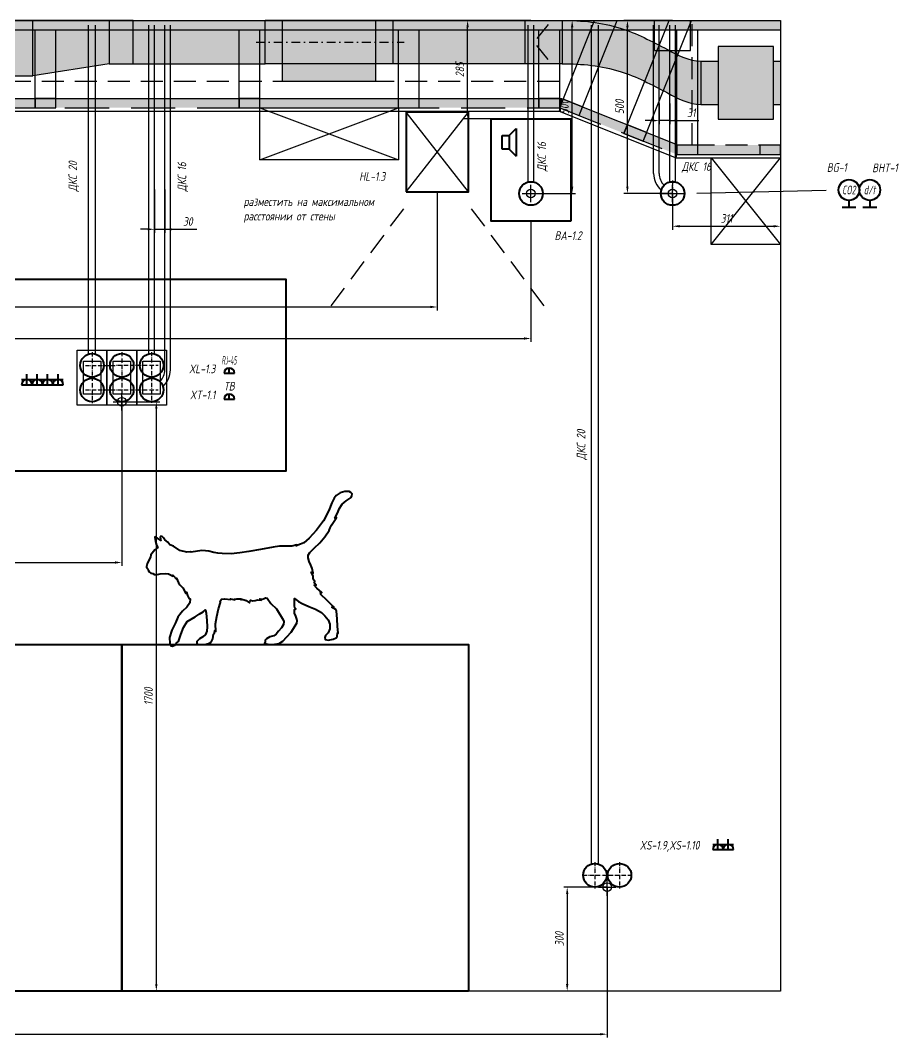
# Model space of a CAD drawing. Header units: millimetres. Extents: x -36498 to 56557, y -58468 to 154.
# Drawn here: x -29471 to -26937, y -31473 to -28538 of the extents above; entities that cross this region are included whole.
import ezdxf
from ezdxf.enums import TextEntityAlignment as Align

# ---------------------------------------------------------------- set-up
doc = ezdxf.new("R2010")
doc.units = ezdxf.units.MM
doc.header["$PDMODE"] = 34
doc.header["$PDSIZE"] = 25
for name, pattern in [('ACAD_ISO10W100', [18.5, 12, -3, 0.5, -3]), ('DASHDOT', [25.4, 12.7, -6.35, 0, -6.35]), ('DASHED', [19.05, 12.7, -6.35])]:
    doc.linetypes.add(name, pattern=pattern)
for name, color, linetype in [('01 Черновое', 7, 'Continuous'), ('02 ОВиК', 7, 'Continuous'), ('02 Розетки', 7, 'Continuous'), ('03 Потолок', 7, 'Continuous'), ('04 Лючки', 7, 'Continuous'), ('04 Мебель', 5, 'Continuous'), ('04 Освещение', 7, 'Continuous'), ('05 Слаботочка', 7, 'Continuous'), ('06 Авт-ка климата', 7, 'Continuous'), ('11 Привязка размеры', 7, 'Continuous')]:
    doc.layers.add(name, color=color, linetype=linetype)
doc.layers.add('100 noprint', color=1, linetype='Continuous', plot=False)
doc.styles.get("Standard").update_dxf_attribs({"font": 'Ubuntu-R.ttf'})
doc.styles.add('ГОСТ-ISOCPEUR', font='isocpeui.ttf', dxfattribs={"width": 0.8})
doc.dimstyles.new('ISO-25', dxfattribs={"dimtxt": 2.5, "dimasz": 2.5, "dimexe": 1.25, "dimexo": 0.625, "dimtad": 1, "dimtxsty": 'Standard', "dimcen": 2.5, "dimadec": 0, "dimazin": 0, "dimtfac": 1, "dimtmove": 0, "dimatfit": 3, "dimfxl": 1, "dimarcsym": 0})

# ---------------------------------------------------------------- blocks, each defined once
blk = doc.blocks.new('GA')
at = {"linetype": 'Continuous', "lineweight": -2}
blk.add_lwpolyline([(12.52, 30.24), (10.92, 28.96), (9.88, 28.62), (8.68, 28.16), (8.82, 28.46), (7.4, 28.08), (5.64, 28.14), (3.86, 28.2), (2.02, 28), (-1.64, 27.42), (-5.08, 27.02), (-7.62, 26.68), (-10.14, 26.46), (-12.74, 26.64), (-13.96, 26.8), (-15.18, 27.02), (-16.54, 27.5), (-17.48, 27.62), (-18.62, 27.72), (-21.68, 27.38), (-21.84, 27.5), (-22.9, 27.42), (-24.9, 27.94), (-26.7, 29.26), (-27.76, 29.74), (-28.28, 30.48), (-29.16, 31.18), (-29.54, 31.8), (-29.84, 32.2), (-30.24, 32.32), (-30.42, 32.06), (-30.34, 31.44), (-30.3, 31), (-31.24, 31.74), (-31.74, 32.16), (-32.02, 32.1), (-31.82, 30.8), (-31.56, 29.78), (-31.24, 29.04), (-32.14, 28.42), (-33.32, 27.04), (-33.44, 26.3), (-34.02, 25.34), (-34.44, 24.44), (-34.7, 23.72), (-34.7, 23.48), (-34.36, 22.98), (-34.24, 22.6), (-33.98, 22.16), (-33.5, 21.68), (-32.9, 21.56), (-32.5, 21.28), (-32.06, 21.2), (-30.8, 21.42), (-29.38, 21.5), (-28.44, 21.36), (-27.9, 21.02), (-27.2, 20.6), (-27.2, 20.94), (-26.12, 19.6), (-26.12, 20), (-25.68, 18.68), (-25.3, 18.04), (-24.48, 17.18), (-23.6, 15.48), (-23.44, 15.9), (-23.16, 14.92), (-22.82, 14.16), (-22.46, 13.9), (-22.6, 12.78), (-23.52, 11.52), (-24.74, 10.4), (-25.6, 9.5), (-26.16, 8.72), (-26.9, 7.14), (-28.04, 5.08), (-28.74, 2.96), (-28.74, 1.3), (-28.48, 0.56), (-28.06, 0.5), (-27.34, 0.72), (-26.8, 1.34), (-26.18, 1.76), (-25.44, 3.76), (-24.66, 5.76), (-23.5, 7.44), (-22.3, 8.08), (-21.2, 8.72), (-20, 9.38), (-18.78, 10.08), (-18.08, 10.64), (-18, 9.66), (-17.84, 7.48), (-17.86, 5.68), (-17.92, 4.48), (-18.36, 3.48), (-19.16, 2.82), (-20.1, 2.26), (-20.62, 1.86), (-20.92, 1.52), (-21, 1.08), (-20.68, 0.78), (-18.64, 0.64), (-17.28, 0.92), (-16.78, 1.26), (-16.28, 2.12), (-16.1, 3.5), (-15.74, 3.88), (-15.66, 4.52), (-15.4, 4.24), (-15.34, 6.44), (-14.96, 8.58), (-14.36, 10.72), (-13.72, 12.54), (-13.8, 12.92), (-13.36, 13.48), (-12.5, 13.6), (-10.7, 13.32), (-10.84, 13.54), (-10.32, 13.44), (-9.52, 13.18), (-9.68, 13.42), (-9.12, 13.44), (-8.64, 13.44), (-8.16, 13.42), (-7.72, 13.14), (-7.84, 13.42), (-6.34, 12.84), (-5.32, 12.18), (-5.28, 12.64), (-5.08, 12.92), (-4.42, 12.74), (-3.72, 12.82), (-3.04, 12.94), (-1.98, 12.8), (-2.32, 13.26), (-1.54, 13.06), (-1.12, 13.32), (-0.66, 13.44), (-0.26, 13.32), (0.8, 11.8), (2.38, 10.14), (4.16, 6.98), (4.3, 6.48), (4.26, 5.54), (3.64, 4.62), (2.72, 3.68), (1.96, 2.86), (1.32, 2.4), (0.2, 2.2), (-0.78, 1.66), (-1.2, 1.26), (-1.28, 0.82), (-1.44, 0.28), (0, 0), (1.46, -0.04), (2.78, 0.2), (3.84, 0.78), (5.1, 2.04), (6.36, 3.32), (8.08, 5.88), (8.22, 6.5), (8.16, 7.02), (7.84, 7.86), (7.54, 8.78), (7.5, 9.7), (7.54, 9.84), (7.96, 9.94), (7.66, 10.28), (7.54, 10.9), (7.58, 11.68), (7.66, 12.98), (8.8, 12.08), (9.8, 11.42), (11.72, 10.56), (13.6, 9.7), (15.28, 8.64), (16.24, 7.7), (17.14, 6.46), (17.54, 5.22), (17.5, 3.9), (17.02, 2.7), (16.24, 1.98), (15.98, 1.4), (16.08, 0.82), (16.98, 0.66), (18.4, 0.82), (19.22, 1.26), (19.54, 1.6), (19.7, 2.66), (19.9, 2.5), (19.78, 4.58), (19.78, 6.6), (19.64, 8.96), (19.44, 9.38), (18.34, 10.1), (18.9, 10.22), (18.52, 10.44), (16.92, 12.18), (15.3, 13.9), (15.2, 14.42), (15.56, 14.4), (14.18, 15.76), (13.48, 16.64), (14.04, 16.6), (13.46, 17.32), (13.68, 17.64), (13.26, 18.36), (13.22, 19.36), (12.74, 20.38), (13.26, 20.06), (13.06, 21.42), (12.7, 22.44), (12.22, 23.46), (12, 24.54), (12.02, 25.28), (12.52, 26.04), (13.86, 27.28), (15.56, 28.78), (17.06, 30.42), (18.28, 32.22), (18.62, 32.98), (19.08, 33.72), (19.5, 34.26), (20.06, 35.16), (20.28, 35.44), (20.6, 35.94), (20.12, 35.7), (21.02, 37.3), (21.46, 38.4), (22.34, 39.64), (23.48, 40.62), (25, 41.56), (25.24, 42.02), (25.3, 42.6), (25, 43), (24.46, 43.24), (23.28, 43.28), (21.88, 42.98), (20.7, 42.26), (20.1, 41.52), (19.42, 40.2), (18.46, 38.02), (16.76, 35.06), (14.7, 32.4), (12.52, 30.24)], dxfattribs=at)
blk = doc.blocks.new('*D4')
at = {"layer": '11 Привязка размеры', "color": 0, "lineweight": -2, "transparency": 16777216}
for p, q in [((-29177.9, -29638.4), (-29177.9, -30112.3)), ((-32047.9, -31338.4), (-32047.9, -30092.3)), ((-32027.9, -30102.3), (-29197.9, -30102.3))]:
    blk.add_line(p, q, dxfattribs=at)
at = {"layer": '11 Привязка размеры', "color": 0, "transparency": 16777216}
for points in [[(-32027.9, -30098.9), (-32027.9, -30105.6), (-32047.9, -30102.3)], [(-29197.9, -30105.6), (-29197.9, -30098.9), (-29177.9, -30102.3)]]:
    blk.add_solid(points, dxfattribs=at)
at = {"layer": 'Defpoints', "color": 0, "transparency": 16777216}
for p in [(-29177.9, -29638.4), (-29177.9, -30102.3), (-32047.9, -31338.4)]:
    blk.add_point(p, dxfattribs=at)
at = {"layer": '11 Привязка размеры', "color": 0, "transparency": 16777216, "insert": (-30612.9, -30079.8), "char_height": 25, "attachment_point": 5, "style": 'ГОСТ-ISOCPEUR'}
blk.add_mtext('2870', dxfattribs=at)
blk = doc.blocks.new('*D5')
at = {"layer": '11 Привязка размеры', "color": 0, "lineweight": -2, "transparency": 16777216}
for p, q in [((-29177.9, -29638.4), (-29068.5, -29638.4)), ((-29078.5, -29658.4), (-29078.5, -31318.4)), ((-29177.9, -31338.4), (-29068.5, -31338.4))]:
    blk.add_line(p, q, dxfattribs=at)
at = {"layer": '11 Привязка размеры', "color": 0, "transparency": 16777216}
for points in [[(-29075.2, -29658.4), (-29081.8, -29658.4), (-29078.5, -29638.4)], [(-29081.8, -31318.4), (-29075.2, -31318.4), (-29078.5, -31338.4)]]:
    blk.add_solid(points, dxfattribs=at)
at = {"layer": 'Defpoints', "color": 0, "transparency": 16777216}
for p in [(-29177.9, -29638.4), (-29177.9, -31338.4), (-29078.5, -31338.4)]:
    blk.add_point(p, dxfattribs=at)
at = {"layer": '11 Привязка размеры', "color": 0, "transparency": 16777216, "insert": (-29101, -30488.4), "char_height": 25, "attachment_point": 5, "rotation": 90, "style": 'ГОСТ-ISOCPEUR'}
blk.add_mtext('1700', dxfattribs=at)
blk = doc.blocks.new('*D6')
at = {"layer": '11 Привязка размеры', "color": 0, "lineweight": -2, "transparency": 16777216}
for p, q in [((-27777.9, -31038.4), (-27777.9, -31472.9)), ((-32047.9, -31338.4), (-32047.9, -31472.9)), ((-32027.9, -31462.9), (-27797.9, -31462.9))]:
    blk.add_line(p, q, dxfattribs=at)
at = {"layer": '11 Привязка размеры', "color": 0, "transparency": 16777216}
for points in [[(-32027.9, -31459.5), (-32027.9, -31466.2), (-32047.9, -31462.9)], [(-27797.9, -31466.2), (-27797.9, -31459.5), (-27777.9, -31462.9)]]:
    blk.add_solid(points, dxfattribs=at)
at = {"layer": 'Defpoints', "color": 0, "transparency": 16777216}
for p in [(-27777.9, -31038.4), (-32047.9, -31338.4), (-27777.9, -31462.9)]:
    blk.add_point(p, dxfattribs=at)
at = {"layer": '11 Привязка размеры', "color": 0, "transparency": 16777216, "insert": (-29912.9, -31440.4), "char_height": 25, "attachment_point": 5, "style": 'ГОСТ-ISOCPEUR'}
blk.add_mtext('4270', dxfattribs=at)
blk = doc.blocks.new('*D7')
at = {"layer": '11 Привязка размеры', "color": 0, "lineweight": -2, "transparency": 16777216}
for p, q in [((-27777.9, -31038.4), (-27903.3, -31038.4)), ((-27893.3, -31058.4), (-27893.3, -31318.4)), ((-27777.9, -31338.4), (-27903.3, -31338.4))]:
    blk.add_line(p, q, dxfattribs=at)
at = {"layer": '11 Привязка размеры', "color": 0, "transparency": 16777216}
for points in [[(-27889.9, -31058.4), (-27896.6, -31058.4), (-27893.3, -31038.4)], [(-27896.6, -31318.4), (-27889.9, -31318.4), (-27893.3, -31338.4)]]:
    blk.add_solid(points, dxfattribs=at)
at = {"layer": 'Defpoints', "color": 0, "transparency": 16777216}
for p in [(-27777.9, -31038.4), (-27893.3, -31338.4), (-27777.9, -31338.4)]:
    blk.add_point(p, dxfattribs=at)
at = {"layer": '11 Привязка размеры', "color": 0, "transparency": 16777216, "insert": (-27915.8, -31188.4), "char_height": 25, "attachment_point": 5, "rotation": 90, "style": 'ГОСТ-ISOCPEUR'}
blk.add_mtext('300', dxfattribs=at)
blk = doc.blocks.new('громкоговоритель')
at = {"color": 0, "lineweight": -2}
for p, q in [((2, 2), (4, 4)), ((4, 4), (4, -4)), ((0, -2), (0, 2)), ((0, 2), (2, 2)), ((2, 2), (2, -2)), ((2, -2), (0, -2)), ((2, -2), (4, -4))]:
    blk.add_line(p, q, dxfattribs=at)
blk = doc.blocks.new('*D10')
at = {"layer": '11 Привязка размеры', "color": 0, "lineweight": -2, "transparency": 16777216}
for p, q in [((-32047.9, -29118.5), (-32047.9, -29466.1)), ((-27997.9, -29117.9), (-27997.9, -29466.1)), ((-32027.9, -29456.1), (-28017.9, -29456.1))]:
    blk.add_line(p, q, dxfattribs=at)
at = {"layer": '11 Привязка размеры', "color": 0, "transparency": 16777216}
for points in [[(-32027.9, -29452.8), (-32027.9, -29459.5), (-32047.9, -29456.1)], [(-28017.9, -29459.5), (-28017.9, -29452.8), (-27997.9, -29456.1)]]:
    blk.add_solid(points, dxfattribs=at)
at = {"layer": 'Defpoints', "color": 0, "transparency": 16777216}
for p in [(-32047.9, -29118.5), (-27997.9, -29117.9), (-27997.9, -29456.1)]:
    blk.add_point(p, dxfattribs=at)
at = {"layer": '11 Привязка размеры', "color": 0, "transparency": 16777216, "insert": (-30022.9, -29433.6), "char_height": 25, "attachment_point": 5, "style": 'ГОСТ-ISOCPEUR'}
blk.add_mtext('4050', dxfattribs=at)
blk = doc.blocks.new('*D12')
at = {"layer": '11 Привязка размеры', "color": 0, "lineweight": -2, "transparency": 16777216}
for p, q in [((-32047.9, -29033.5), (-32047.9, -29375.2)), ((-28267.9, -29032.9), (-28267.9, -29375.2)), ((-32027.9, -29365.2), (-28287.9, -29365.2))]:
    blk.add_line(p, q, dxfattribs=at)
at = {"layer": '11 Привязка размеры', "color": 0, "transparency": 16777216}
for points in [[(-32027.9, -29361.8), (-32027.9, -29368.5), (-32047.9, -29365.2)], [(-28287.9, -29368.5), (-28287.9, -29361.8), (-28267.9, -29365.2)]]:
    blk.add_solid(points, dxfattribs=at)
at = {"layer": 'Defpoints', "color": 0, "transparency": 16777216}
for p in [(-32047.9, -29033.5), (-28267.9, -29032.9), (-28267.9, -29365.2)]:
    blk.add_point(p, dxfattribs=at)
at = {"layer": '11 Привязка размеры', "color": 0, "transparency": 16777216, "insert": (-30157.9, -29342.7), "char_height": 25, "attachment_point": 5, "style": 'ГОСТ-ISOCPEUR'}
blk.add_mtext('3780', dxfattribs=at)
blk = doc.blocks.new('датчик температуры и влажности')
at = {"color": 0, "lineweight": -2}
for p, q in [((-2, 0), (2, 0)), ((0, 2), (0, 0))]:
    blk.add_line(p, q, dxfattribs=at)
blk.add_circle((0, 5), 3, dxfattribs=at)
at = {"color": 0, "lineweight": -2, "style": 'ГОСТ-ISOCPEUR', "width": 0.6}
blk.add_text('d/t', height=2.5, rotation=360, dxfattribs=at).set_placement((-0.01, 5), align=Align.MIDDLE_CENTER)
blk = doc.blocks.new('датчик CO2')
at = {"color": 0, "lineweight": -2}
for p, q in [((-2, 0), (2, 0)), ((0, 2), (0, 0))]:
    blk.add_line(p, q, dxfattribs=at)
blk.add_circle((0, 5), 3, dxfattribs=at)
at = {"color": 0, "lineweight": -2, "style": 'ГОСТ-ISOCPEUR', "width": 0.6}
blk.add_text('CO2', height=2.5, rotation=360, dxfattribs=at).set_placement((-0.01, 5), align=Align.MIDDLE_CENTER)
blk = doc.blocks.new('*D16')
at = {"layer": '11 Привязка размеры', "color": 0, "lineweight": -2, "transparency": 16777216}
for p, q in [((-27997.9, -28538.4), (-28190.5, -28538.4)), ((-28180.5, -28802.9), (-28180.5, -28558.4)), ((-27997.9, -28822.9), (-28190.5, -28822.9))]:
    blk.add_line(p, q, dxfattribs=at)
at = {"layer": '11 Привязка размеры', "color": 0, "transparency": 16777216}
for points in [[(-28177.2, -28558.4), (-28183.9, -28558.4), (-28180.5, -28538.4)], [(-28183.9, -28802.9), (-28177.2, -28802.9), (-28180.5, -28822.9)]]:
    blk.add_solid(points, dxfattribs=at)
at = {"layer": 'Defpoints', "color": 0, "transparency": 16777216}
for p in [(-28180.5, -28538.4), (-27997.9, -28538.4), (-27997.9, -28822.9)]:
    blk.add_point(p, dxfattribs=at)
at = {"layer": '11 Привязка размеры', "color": 0, "transparency": 16777216, "insert": (-28203, -28680.6), "char_height": 25, "attachment_point": 5, "rotation": 90, "style": 'ГОСТ-ISOCPEUR'}
blk.add_mtext('285', dxfattribs=at)
blk = doc.blocks.new('*D18')
at = {"layer": '11 Привязка размеры', "color": 0, "lineweight": -2, "transparency": 16777216}
for p, q in [((-27589.3, -28538.4), (-27729.5, -28538.4)), ((-27719.5, -29017.9), (-27719.5, -28558.4)), ((-27589.3, -29037.9), (-27729.5, -29037.9))]:
    blk.add_line(p, q, dxfattribs=at)
at = {"layer": '11 Привязка размеры', "color": 0, "transparency": 16777216}
for points in [[(-27716.2, -28558.4), (-27722.9, -28558.4), (-27719.5, -28538.4)], [(-27722.9, -29017.9), (-27716.2, -29017.9), (-27719.5, -29037.9)]]:
    blk.add_solid(points, dxfattribs=at)
at = {"layer": 'Defpoints', "color": 0, "transparency": 16777216}
for p in [(-27719.5, -28538.4), (-27589.3, -28538.4), (-27589.3, -29037.9)]:
    blk.add_point(p, dxfattribs=at)
at = {"layer": '11 Привязка размеры', "color": 0, "transparency": 16777216, "insert": (-27742, -28788.1), "char_height": 25, "attachment_point": 5, "rotation": 90, "style": 'ГОСТ-ISOCPEUR'}
blk.add_mtext('500', dxfattribs=at)
blk = doc.blocks.new('*D19')
at = {"layer": '11 Привязка размеры', "color": 0, "lineweight": -2, "transparency": 16777216}
for p, q in [((-27589.3, -29037.9), (-27589.3, -29142.3)), ((-27277.9, -29037.9), (-27277.9, -29142.3)), ((-27569.3, -29132.3), (-27297.9, -29132.3))]:
    blk.add_line(p, q, dxfattribs=at)
at = {"layer": '11 Привязка размеры', "color": 0, "transparency": 16777216}
for points in [[(-27569.3, -29129), (-27569.3, -29135.6), (-27589.3, -29132.3)], [(-27297.9, -29135.6), (-27297.9, -29129), (-27277.9, -29132.3)]]:
    blk.add_solid(points, dxfattribs=at)
at = {"layer": 'Defpoints', "color": 0, "transparency": 16777216}
for p in [(-27589.3, -29037.9), (-27277.9, -29037.9), (-27277.9, -29132.3)]:
    blk.add_point(p, dxfattribs=at)
at = {"layer": '11 Привязка размеры', "color": 0, "transparency": 16777216, "insert": (-27433.6, -29109.8), "char_height": 25, "attachment_point": 5, "style": 'ГОСТ-ISOCPEUR'}
blk.add_mtext('311', dxfattribs=at)
blk = doc.blocks.new('*D20')
at = {"layer": '11 Привязка размеры', "color": 0, "lineweight": -2, "transparency": 16777216}
for p, q in [((-27997.9, -28538.4), (-27869, -28538.4)), ((-27879, -29017.9), (-27879, -28558.4)), ((-27997.9, -29037.9), (-27869, -29037.9))]:
    blk.add_line(p, q, dxfattribs=at)
at = {"layer": '11 Привязка размеры', "color": 0, "transparency": 16777216}
for points in [[(-27875.6, -28558.4), (-27882.3, -28558.4), (-27879, -28538.4)], [(-27882.3, -29017.9), (-27875.6, -29017.9), (-27879, -29037.9)]]:
    blk.add_solid(points, dxfattribs=at)
at = {"layer": 'Defpoints', "color": 0, "transparency": 16777216}
for p in [(-27997.9, -28538.4), (-27879, -28538.4), (-27997.9, -29037.9)]:
    blk.add_point(p, dxfattribs=at)
at = {"layer": '11 Привязка размеры', "color": 0, "transparency": 16777216, "insert": (-27901.5, -28788.1), "char_height": 25, "attachment_point": 5, "rotation": 90, "style": 'ГОСТ-ISOCPEUR'}
blk.add_mtext('500', dxfattribs=at)
blk = doc.blocks.new('*D35')
at = {"layer": '11 Привязка размеры', "color": 0, "lineweight": -2, "transparency": 16777216}
for p, q in [((-29083.9, -29026), (-29083.9, -29151.1)), ((-29053.9, -29026), (-29053.9, -29151.1)), ((-29103.9, -29141.1), (-29123.9, -29141.1)), ((-29083.9, -29141.1), (-28961.5, -29141.1)), ((-29083.9, -29141.1), (-29053.9, -29141.1))]:
    blk.add_line(p, q, dxfattribs=at)
at = {"layer": '11 Привязка размеры', "color": 0, "transparency": 16777216}
for points in [[(-29103.9, -29144.4), (-29103.9, -29137.8), (-29083.9, -29141.1)], [(-29033.9, -29137.8), (-29033.9, -29144.4), (-29053.9, -29141.1)]]:
    blk.add_solid(points, dxfattribs=at)
at = {"layer": 'Defpoints', "color": 0, "transparency": 16777216}
for p in [(-29083.9, -29026), (-29053.9, -29026), (-29053.9, -29141.1)]:
    blk.add_point(p, dxfattribs=at)
at = {"layer": '11 Привязка размеры', "color": 0, "transparency": 16777216, "insert": (-28987.7, -29118.6), "char_height": 25, "attachment_point": 5, "style": 'ГОСТ-ISOCPEUR'}
blk.add_mtext('30', dxfattribs=at)
blk = doc.blocks.new('*D36')
at = {"layer": '11 Привязка размеры', "color": 0, "lineweight": -2, "transparency": 16777216}
for p, q in [((-27627.9, -28778.4), (-27627.9, -28837.5)), ((-27597.3, -28778.4), (-27597.3, -28837.5)), ((-27647.9, -28827.5), (-27667.9, -28827.5)), ((-27597.3, -28827.5), (-27627.9, -28827.5)), ((-27597.3, -28827.5), (-27513.5, -28827.5)), ((-27577.3, -28827.5), (-27557.3, -28827.5))]:
    blk.add_line(p, q, dxfattribs=at)
at = {"layer": '11 Привязка размеры', "color": 0, "transparency": 16777216}
for points in [[(-27647.9, -28830.8), (-27647.9, -28824.2), (-27627.9, -28827.5)], [(-27577.3, -28824.2), (-27577.3, -28830.8), (-27597.3, -28827.5)]]:
    blk.add_solid(points, dxfattribs=at)
at = {"layer": 'Defpoints', "color": 0, "transparency": 16777216}
for p in [(-27627.9, -28778.4), (-27597.3, -28778.4), (-27627.9, -28827.5)]:
    blk.add_point(p, dxfattribs=at)
at = {"layer": '11 Привязка размеры', "color": 0, "transparency": 16777216, "insert": (-27535.4, -28805), "char_height": 25, "attachment_point": 5, "style": 'ГОСТ-ISOCPEUR'}
blk.add_mtext('31', dxfattribs=at)
blk = doc.blocks.new('розетка скрытая трехполюсная')
at = {"color": 0, "lineweight": -2}
for p, q in [((0, 0), (0, 3)), ((-1.5, 1.5), (1.5, 1.5)), ((-1.5, 0), (1.5, 0))]:
    blk.add_line(p, q, dxfattribs=at)
blk.add_arc((0, 0), 1.5, 0, 180, dxfattribs=at)
blk = doc.blocks.new('розетка RJ-45')
at = {"color": 0, "lineweight": -2}
for p, q in [((-1.5, 0), (1.5, 0)), ((0, 0), (0, 1.5))]:
    blk.add_line(p, q, dxfattribs=at)
blk.add_arc((0, 0), 1.5, 0, 180, dxfattribs=at)
at = {"color": 0, "lineweight": -2, "style": 'ГОСТ-ISOCPEUR', "width": 0.4}
blk.add_text('RJ-45', height=2.5, dxfattribs=at).set_placement((0, 2.5), align=Align.CENTER)
blk = doc.blocks.new('розетка ТВ')
at = {"color": 0, "lineweight": -2}
for p, q in [((-1.5, 0), (1.5, 0)), ((0, 0), (0, 1.5))]:
    blk.add_line(p, q, dxfattribs=at)
blk.add_arc((0, 0), 1.5, 0, 180, dxfattribs=at)
at = {"color": 0, "lineweight": -2, "style": 'ГОСТ-ISOCPEUR', "width": 0.8}
blk.add_text('ТВ', height=2.5, dxfattribs=at).set_placement((0, 2.5), align=Align.CENTER)

msp = doc.modelspace()

# ---------------------------------------------------------------- hatches: boundary and pattern name
at = {"layer": '02 ОВиК', "lineweight": -2}
h = msp.add_hatch(color=232, dxfattribs=at)
h.paths.add_polyline_path([(-29144.9, -28663.4), (-29144.9, -28538.4), (-29214.9, -28538.4), (-29214.9, -28663.4)])
h.paths.add_polyline_path([(-29214.9, -28663.4), (-29214.9, -28538.4), (-29434.9, -28538.4), (-29434.9, -28698.4)])
h.paths.add_polyline_path([(-29434.9, -28698.4), (-29434.9, -28538.4), (-29504.9, -28538.4), (-29504.9, -28698.4)])
for points in [[(-28764.9, -28663.4), (-28764.9, -28538.4), (-29144.9, -28538.4), (-29144.9, -28663.4)], [(-28014.9, -28663.4), (-28014.9, -28538.4), (-28394.9, -28538.4), (-28394.9, -28663.4)], [(-27907.9, -28538.4), (-27907.9, -28663.4), (-28014.9, -28663.4), (-28014.9, -28538.4)], [(-28444.9, -28713.4), (-28444.9, -28663.4), (-28714.9, -28663.4), (-28714.9, -28713.4)]]:
    msp.add_hatch(color=232, dxfattribs=at).paths.add_polyline_path(points)
h = msp.add_hatch(color=232, dxfattribs=at)
h.paths.add_polyline_path([(-28714.9, -28600.9), (-28714.9, -28538.4), (-28764.9, -28538.4), (-28764.9, -28600.9)])
h.paths.add_polyline_path([(-28444.9, -28600.9), (-28444.9, -28538.4), (-28714.9, -28538.4), (-28714.9, -28600.9)])
h.paths.add_polyline_path([(-28714.9, -28663.4), (-28714.9, -28600.9), (-28764.9, -28600.9), (-28764.9, -28663.4)])
h.paths.add_polyline_path([(-28444.9, -28663.4), (-28444.9, -28600.9), (-28714.9, -28600.9), (-28714.9, -28663.4)])
h.paths.add_polyline_path([(-28394.9, -28663.4), (-28394.9, -28600.9), (-28444.9, -28600.9), (-28444.9, -28663.4)])
h.paths.add_polyline_path([(-28394.9, -28600.9), (-28394.9, -28538.4), (-28444.9, -28538.4), (-28444.9, -28600.9)])
h = msp.add_hatch(color=232, dxfattribs=at)
edge = h.paths.add_edge_path()
edge.add_spline(control_points=[(-27532.9, -28653), (-27557.6, -28647.5), (-27627.1, -28610.2), (-27742.7, -28549.5), (-27851.6, -28538.4), (-27907.9, -28538.4)], knot_values=[0, 0, 0, 0, 76.469987, 226.168916, 395.002195, 395.002195, 395.002195, 395.002195], degree=3, periodic=0)
edge.add_line((-27907.9, -28538.4), (-27907.9, -28663.4))
edge.add_spline(control_points=[(-27907.9, -28663.4), (-27851.6, -28663.4), (-27742.7, -28674.5), (-27627.1, -28735.2), (-27557.6, -28772.5), (-27532.9, -28778)], knot_values=[0, 0, 0, 0, 168.833279, 318.532208, 395.002195, 395.002195, 395.002195, 395.002195], degree=3, periodic=0)
edge.add_line((-27532.9, -28778), (-27532.9, -28653))
edge = h.paths.add_edge_path()
edge.add_line((-27507.9, -28780.9), (-27507.9, -28655.9))
edge.add_spline(control_points=[(-27507.9, -28655.9), (-27516.4, -28655.9), (-27524.7, -28654.8), (-27532.9, -28653)], knot_values=[395.002195, 395.002195, 395.002195, 395.002195, 420.433976, 420.433976, 420.433976, 420.433976], degree=3, periodic=0)
edge.add_line((-27532.9, -28653), (-27532.9, -28778))
edge.add_spline(control_points=[(-27532.9, -28778), (-27524.7, -28779.8), (-27516.4, -28780.9), (-27507.9, -28780.9)], knot_values=[395.002195, 395.002195, 395.002195, 395.002195, 420.433976, 420.433976, 420.433976, 420.433976], degree=3, periodic=0)
h = msp.add_hatch(color=232, dxfattribs=at)
h.paths.add_polyline_path([(-27457.9, -28780.9), (-27457.9, -28655.9), (-27507.9, -28655.9), (-27507.9, -28780.9)])
h.paths.add_polyline_path([(-27297.9, -28823.4), (-27297.9, -28613.4), (-27457.9, -28613.4), (-27457.9, -28823.4)])
h.paths.add_polyline_path([(-27277.9, -28780.9), (-27277.9, -28655.9), (-27297.9, -28655.9), (-27297.9, -28780.9)])
at = {"layer": '03 Потолок', "lineweight": -2}
for color, points in [(9, [(-27277.9, -28538.4), (-31627.9, -28538.4), (-31627.9, -28566.4), (-27277.9, -28566.4)]), (252, [(-29367.9, -28790.4), (-29367.9, -28763.4), (-29427.9, -28763.4), (-29427.9, -28790.4)]), (252, [(-28779.9, -28790.4), (-28779.9, -28763.4), (-28839.9, -28763.4), (-28839.9, -28790.4)]), (252, [(-28319.9, -28790.4), (-28319.9, -28763.4), (-28379.9, -28763.4), (-28379.9, -28790.4)]), (252, [(-27914.7, -28790.4), (-27914.7, -28763.4), (-27974.7, -28763.4), (-27974.7, -28790.4)]), (252, [(-27859, -28812.6), (-27849, -28787.6), (-27904.7, -28765.3), (-27914.7, -28790.4)]), (252, [(-27673.8, -28886.6), (-27663.8, -28861.6), (-27719.5, -28839.3), (-27729.5, -28864.4)]), (252, [(-27516.8, -28925.4), (-27516.8, -28898.4), (-27576.8, -28898.4), (-27576.8, -28925.4)]), (9, [(-27337.9, -28925.4), (-27337.9, -28898.4), (-27516.8, -28898.4), (-27516.8, -28925.4)]), (252, [(-27277.9, -28925.4), (-27277.9, -28898.4), (-27337.9, -28898.4), (-27337.9, -28925.4)])]:
    msp.add_hatch(color=color, dxfattribs=at).paths.add_polyline_path(points)
h = msp.add_hatch(color=9, dxfattribs=at)
h.paths.add_polyline_path([(-27914.7, -28790.3), (-27909.5, -28763.4), (-27914.7, -28763.4), (-27914.7, -28790.4)])
h.paths.add_polyline_path([(-27974.7, -28790.4), (-27974.7, -28763.4), (-28319.9, -28763.4), (-28319.9, -28790.4)])
h.paths.add_polyline_path([(-28379.9, -28790.4), (-28379.9, -28763.4), (-28779.9, -28763.4), (-28779.9, -28790.4)])
h.paths.add_polyline_path([(-28839.9, -28790.4), (-28839.9, -28763.4), (-29367.9, -28763.4), (-29367.9, -28790.4)])
h.paths.add_polyline_path([(-29427.9, -28790.4), (-29427.9, -28763.4), (-29767.9, -28763.4), (-29767.9, -28790.4)])
h.paths.add_polyline_path([(-29827.9, -28790.4), (-29827.9, -28763.4), (-30367.9, -28763.4), (-30367.9, -28790.4)])
h.paths.add_polyline_path([(-30427.9, -28790.4), (-30427.9, -28763.4), (-30967.9, -28763.4), (-30967.9, -28790.4)])
h.paths.add_polyline_path([(-31027.9, -28790.4), (-31027.9, -28763.4), (-31567.9, -28763.4), (-31567.9, -28790.4)])
h = msp.add_hatch(color=9, dxfattribs=at)
h.paths.add_polyline_path([(-27914.7, -28790.3), (-27904.7, -28765.3), (-27909.5, -28763.4)])
h.paths.add_polyline_path([(-27719.5, -28839.3), (-27849, -28787.5), (-27849, -28787.6), (-27859, -28812.6), (-27729.5, -28864.4), (-27719.5, -28839.3)])
h.paths.add_polyline_path([(-27576.8, -28896.3), (-27663.8, -28861.6), (-27673.8, -28886.6), (-27576.8, -28925.4)])

# ---------------------------------------------------------------- linework, layer by layer
at = {"layer": '01 Черновое'}
msp.add_lwpolyline([(-32047.9, -31338.4), (-32047.9, -28538.4), (-27277.9, -28538.4), (-27277.9, -31338.4)], close=True, dxfattribs=at)
at = {"layer": '02 ОВиК', "color": 1}
for p, q in [((-29214.9, -28538.4), (-29434.9, -28538.4)), ((-29144.9, -28538.4), (-28764.9, -28538.4)), ((-27947.8, -28550.5), (-27981.1, -28590.9)), ((-27947.8, -28651.2), (-27981.1, -28610.9)), ((-29214.9, -28663.4), (-29434.9, -28698.4)), ((-29144.9, -28663.4), (-28764.9, -28663.4)), ((-28394.9, -28663.4), (-28764.9, -28663.4)), ((-28714.9, -28713.4), (-28714.9, -28663.4)), ((-28444.9, -28713.4), (-28444.9, -28663.4)), ((-28714.9, -28713.4), (-28444.9, -28713.4))]:
    msp.add_line(p, q, dxfattribs=at)
at = {"layer": '02 ОВиК', "color": 1, "lineweight": -2}
for p, q in [((-28394.9, -28538.4), (-28764.9, -28538.4)), ((-28764.9, -28663.4), (-28764.9, -28538.4)), ((-28714.9, -28663.4), (-28714.9, -28538.4)), ((-28444.9, -28663.4), (-28444.9, -28538.4)), ((-28014.9, -28538.4), (-28394.9, -28538.4)), ((-28394.9, -28663.4), (-28394.9, -28538.4)), ((-28014.9, -28663.4), (-28394.9, -28663.4)), ((-27507.9, -28655.9), (-27507.9, -28780.9)), ((-27507.9, -28655.9), (-27457.9, -28655.9)), ((-27297.9, -28655.9), (-27277.9, -28655.9)), ((-27507.9, -28780.9), (-27457.9, -28780.9)), ((-27297.9, -28780.9), (-27277.9, -28780.9))]:
    msp.add_line(p, q, dxfattribs=at)
at = {"layer": '02 ОВиК', "color": 1, "linetype": 'DASHED', "lineweight": -2, "ltscale": 5}
for p, q in [((-27532.9, -28898.4), (-27532.9, -28538.4)), ((-31027.9, -28713.4), (-27914.7, -28713.4)), ((-31027.9, -28763.4), (-27914.7, -28763.4)), ((-27277.9, -28898.4), (-27532.9, -28898.4))]:
    msp.add_line(p, q, dxfattribs=at)
at = {"layer": '02 ОВиК', "color": 1, "linetype": 'DASHDOT', "ltscale": 2}
msp.add_line((-28790.6, -28600.9), (-28363.3, -28600.9), dxfattribs=at)
at = {"layer": '02 ОВиК', "color": 1, "flags": 128}
for points in [[(-29434.9, -28698.4), (-29434.9, -28538.4), (-29504.9, -28538.4), (-29504.9, -28698.4)], [(-29144.9, -28663.4), (-29144.9, -28538.4), (-29214.9, -28538.4), (-29214.9, -28663.4)], [(-27907.9, -28538.4), (-27907.9, -28663.4), (-28014.9, -28663.4), (-28014.9, -28538.4)]]:
    msp.add_lwpolyline(points, close=True, dxfattribs=at)
at = {"layer": '02 ОВиК', "color": 1, "lineweight": -2, "flags": 128}
msp.add_lwpolyline([(-27457.9, -28613.4), (-27457.9, -28823.4), (-27297.9, -28823.4), (-27297.9, -28613.4)], close=True, dxfattribs=at)
at = {"layer": '02 ОВиК', "color": 1, "lineweight": -2, "start_tangent": (1, 0), "end_tangent": (1, 0)}
for points in [[(-27907.9, -28538.4), (-27740.6, -28560.8), (-27604.2, -28622.6), (-27507.9, -28655.9)], [(-27907.9, -28663.4), (-27740.6, -28685.8), (-27604.2, -28747.6), (-27507.9, -28780.9)]]:
    msp.add_spline(points, degree=3, dxfattribs=at)
at = {"layer": '02 Розетки', "color": 1}
for p, q in [((-29273.9, -29501.1), (-29273.9, -28551.9)), ((-29253.9, -29501.1), (-29253.9, -28551.9)), ((-27823.4, -30971.9), (-27823.4, -28551.9)), ((-27803.4, -30971.9), (-27803.4, -28551.9))]:
    msp.add_line(p, q, dxfattribs=at)
at = {"layer": '02 Розетки', "color": 1, "lineweight": 40}
for centre in [(-29263.9, -29533.6), (-29177.9, -29533.4), (-29263.9, -29604.6), (-29177.9, -29604.4), (-27813.4, -31004.4), (-27742.4, -31004.4)]:
    msp.add_circle(centre, 34, dxfattribs=at)
at = {"layer": '03 Потолок', "color": 1, "lineweight": -2}
for p, q in [((-27914.7, -28790.4), (-27814.1, -28538.4)), ((-27859, -28812.6), (-27749.5, -28538.4)), ((-27729.5, -28864.4), (-27599.3, -28538.4)), ((-27673.8, -28886.6), (-27534.7, -28538.4)), ((-27641.3, -28625.4), (-27641.3, -28538.4)), ((-27537.3, -28625.4), (-27537.3, -28538.4)), ((-27277.9, -28566.4), (-31627.9, -28566.4)), ((-29427.9, -28790.4), (-29427.9, -28566.4)), ((-29367.9, -28790.4), (-29367.9, -28566.4)), ((-28839.9, -28790.4), (-28839.9, -28566.4)), ((-28779.9, -28790.4), (-28779.9, -28566.4)), ((-28379.9, -28790.4), (-28379.9, -28566.4)), ((-28319.9, -28790.4), (-28319.9, -28566.4)), ((-27974.7, -28790.4), (-27974.7, -28566.4)), ((-27914.7, -28790.4), (-27914.7, -28566.4)), ((-27576.8, -28925.4), (-27576.8, -28566.4)), ((-27516.8, -28925.4), (-27516.8, -28566.4)), ((-27641.3, -28625.4), (-27537.3, -28625.4)), ((-31627.9, -28763.4), (-27909.5, -28763.4)), ((-27909.5, -28763.4), (-27916.6, -28799.9)), ((-27909.5, -28763.4), (-27576.8, -28896.3)), ((-31627.9, -28799.9), (-27916.6, -28799.9)), ((-27916.6, -28799.9), (-27578.6, -28934.9)), ((-27578.6, -28934.9), (-27576.8, -28925.4)), ((-27576.8, -28925.4), (-27277.9, -28925.4)), ((-27578.6, -28934.9), (-27277.9, -28934.9))]:
    msp.add_line(p, q, dxfattribs=at)
at = {"layer": '03 Потолок', "color": 1, "linetype": 'DASHED', "ltscale": 10}
for p, q in [((-31627.9, -28790.4), (-27914.7, -28790.4)), ((-27914.7, -28790.4), (-27576.8, -28925.4))]:
    msp.add_line(p, q, dxfattribs=at)
at = {"layer": '03 Потолок', "color": 1, "lineweight": -2}
for points in [[(-29367.9, -28790.4), (-29367.9, -28763.4), (-29427.9, -28763.4), (-29427.9, -28790.4)], [(-28779.9, -28790.4), (-28779.9, -28763.4), (-28839.9, -28763.4), (-28839.9, -28790.4)], [(-27914.7, -28790.4), (-27914.7, -28763.4), (-27974.7, -28763.4), (-27974.7, -28790.4)], [(-27859, -28812.6), (-27849, -28787.6), (-27904.7, -28765.3), (-27914.7, -28790.4)], [(-27673.8, -28886.6), (-27663.8, -28861.6), (-27719.5, -28839.3), (-27729.5, -28864.4)], [(-27516.8, -28925.4), (-27516.8, -28898.4), (-27576.8, -28898.4), (-27576.8, -28925.4)], [(-27277.9, -28925.4), (-27277.9, -28898.4), (-27337.9, -28898.4), (-27337.9, -28925.4)]]:
    msp.add_lwpolyline(points, close=True, dxfattribs=at)
at = {"layer": '04 Лючки', "color": 2, "lineweight": -2}
for p, q in [((-28779.9, -28940.4), (-28379.9, -28790.4)), ((-28779.9, -28790.4), (-28379.9, -28940.4)), ((-27477.9, -28934.9), (-27277.9, -29184.9)), ((-27477.9, -29184.9), (-27277.9, -28934.9))]:
    msp.add_line(p, q, dxfattribs=at)
for points in [[(-28379.9, -28790.4), (-28379.9, -28940.4), (-28779.9, -28940.4), (-28779.9, -28790.4)], [(-27277.9, -29184.9), (-27477.9, -29184.9), (-27477.9, -28934.9), (-27277.9, -28934.9)]]:
    msp.add_lwpolyline(points, close=True, dxfattribs=at)
at = {"layer": '04 Мебель', "lineweight": 40}
for points in [[(-29650.9, -29838.4), (-29650.9, -29285.4), (-28704.9, -29285.4), (-28704.9, -29838.4)], [(-29177.9, -31338.4), (-30177.9, -31338.4), (-30177.9, -30338.4), (-29177.9, -30338.4)], [(-28177.9, -31338.4), (-29177.9, -31338.4), (-29177.9, -30338.4), (-28177.9, -30338.4)]]:
    msp.add_lwpolyline(points, close=True, dxfattribs=at)
at = {"layer": '04 Освещение', "color": 3}
for p, q in [((-28357.9, -29032.9), (-28177.9, -28802.9)), ((-28177.9, -29032.9), (-28357.9, -28802.9))]:
    msp.add_line(p, q, dxfattribs=at)
at = {"layer": '04 Освещение', "color": 3, "linetype": 'DASHED', "ltscale": 5}
for p, q in [((-28365.6, -29081.7), (-28576.2, -29363.4)), ((-28170.2, -29081.7), (-27959.6, -29363.4))]:
    msp.add_line(p, q, dxfattribs=at)
at = {"layer": '04 Освещение', "color": 3, "lineweight": 40, "flags": 128}
msp.add_lwpolyline([(-28357.9, -29032.9), (-28177.9, -29032.9), (-28177.9, -28802.9), (-28357.9, -28802.9)], close=True, dxfattribs=at)
at = {"layer": '05 Слаботочка', "color": 6}
for p, q in [((-29099.9, -29500.1), (-29099.9, -28551.9)), ((-29083.9, -29500.1), (-29083.9, -28551.9)), ((-29053.9, -29546.3), (-29053.9, -28551.9)), ((-29037.9, -29546.3), (-29037.9, -28551.9))]:
    msp.add_line(p, q, dxfattribs=at)
at = {"layer": '05 Слаботочка'}
for p, q in [((-28005.9, -29004.8), (-28005.9, -28551.9)), ((-27989.9, -29004.8), (-27989.9, -28551.9))]:
    msp.add_line(p, q, dxfattribs=at)
at = {"layer": '05 Слаботочка', "lineweight": 40, "flags": 128}
msp.add_lwpolyline([(-27882.9, -29117.9), (-28112.9, -29117.9), (-28112.9, -28822.9), (-27882.9, -28822.9)], close=True, dxfattribs=at)
at = {"layer": '05 Слаботочка', "lineweight": 40}
msp.add_circle((-27997.9, -29037.9), 34, dxfattribs=at)
at = {"layer": '05 Слаботочка', "color": 6, "lineweight": 40}
for centre in [(-29091.9, -29533.4), (-29091.9, -29604.4)]:
    msp.add_circle(centre, 34, dxfattribs=at)
at = {"layer": '05 Слаботочка', "color": 6}
for radius, start in [(48, 315), (64, 311.5369)]:
    msp.add_arc((-29101.9, -29546.3), radius, start, 0, dxfattribs=at)
at = {"layer": '06 Авт-ка климата'}
for p, q in [((-27643.9, -28980), (-27643.9, -28551.9)), ((-27627.9, -28980), (-27627.9, -28551.9)), ((-27597.3, -29004.8), (-27597.3, -28551.9)), ((-27581.3, -29004.8), (-27581.3, -28551.9)), ((-27146.4, -29029.1), (-27519.1, -29037.9))]:
    msp.add_line(p, q, dxfattribs=at)
at = {"layer": '06 Авт-ка климата', "lineweight": 40}
msp.add_circle((-27589.3, -29037.9), 34, dxfattribs=at)
at = {"layer": '06 Авт-ка климата'}
for radius, end in [(64, 229.0137), (48, 225)]:
    msp.add_arc((-27579.9, -28980), radius, 180, end, dxfattribs=at)
at = {"layer": '100 noprint', "color": 2, "lineweight": -2}
for points in [[(-29220.9, -29648.7), (-29306.9, -29648.7), (-29306.9, -29489.7), (-29220.9, -29489.7)], [(-29134.9, -29648.5), (-29220.9, -29648.5), (-29220.9, -29489.5), (-29134.9, -29489.5)], [(-29048.9, -29648.5), (-29134.9, -29648.5), (-29134.9, -29489.5), (-29048.9, -29489.5)], [(-29288.9, -29616.7), (-29288.9, -29521.7), (-29238.9, -29521.7), (-29238.9, -29616.7)], [(-29202.9, -29616.5), (-29202.9, -29521.5), (-29152.9, -29521.5), (-29152.9, -29616.5)], [(-29116.9, -29616.5), (-29116.9, -29521.5), (-29066.9, -29521.5), (-29066.9, -29616.5)]]:
    msp.add_lwpolyline(points, close=True, dxfattribs=at)
at = {"layer": '11 Привязка размеры', "linetype": 'ACAD_ISO10W100'}
for p, q in [((-27589.3, -29000), (-27589.3, -29075.8)), ((-27623.3, -29037.9), (-27555.3, -29038.1)), ((-29263.9, -29495.7), (-29263.9, -29571.5)), ((-29177.9, -29495.5), (-29177.9, -29571.3)), ((-29091.9, -29495.3), (-29091.9, -29571.1)), ((-29282.9, -29533.6), (-29072.9, -29533.4)), ((-29263.9, -29566.7), (-29263.9, -29642.5)), ((-29177.9, -29566.5), (-29177.9, -29642.3)), ((-29091.9, -29566.3), (-29091.9, -29642.1)), ((-29282.9, -29604.6), (-29072.9, -29604.4)), ((-27813.4, -30966.5), (-27813.4, -31042.3)), ((-27742.4, -30966.5), (-27742.4, -31042.3)), ((-27847.4, -31004.4), (-27708.4, -31004.4))]:
    msp.add_line(p, q, dxfattribs=at)
at = {"layer": '11 Привязка размеры', "lineweight": -2}
for p in [(-27997.9, -29037.9), (-27589.3, -29037.9), (-29177.9, -29638.4), (-27777.9, -31038.4)]:
    msp.add_point(p, dxfattribs=at)

# ---------------------------------------------------------------- block references
at = {"layer": '02 Розетки', "color": 1, "lineweight": 40, "xscale": 10, "yscale": 10, "zscale": 10}
for p in [(-29452, -29589.3), (-29422, -29589.3), (-29392, -29589.3), (-29362, -29589.3), (-27458.5, -30930.4), (-27428.5, -30930.4)]:
    msp.add_blockref('розетка скрытая трехполюсная', p, dxfattribs=at)
at = {"layer": '04 Мебель', "lineweight": 40, "xscale": 10, "yscale": 10, "zscale": 10, "rotation": 1.999999999999999}
msp.add_blockref('GA', (-28751.8, -30338.4), dxfattribs=at)
at = {"layer": '05 Слаботочка', "lineweight": 40, "xscale": 10, "yscale": 10, "zscale": 10}
msp.add_blockref('громкоговоритель', (-28080.5, -28890.2), dxfattribs=at)
at = {"layer": '05 Слаботочка', "color": 6, "lineweight": 40, "xscale": 10, "yscale": 10, "zscale": 10}
for name, p in [('розетка RJ-45', (-28868.2, -29556.3)), ('розетка ТВ', (-28868.2, -29631.3))]:
    msp.add_blockref(name, p, dxfattribs=at)
at = {"layer": '06 Авт-ка климата', "lineweight": 40, "xscale": 10, "yscale": 10, "zscale": 10}
for name, p in [('датчик CO2', (-27080.4, -29077.7)), ('датчик температуры и влажности', (-27020.4, -29077.7))]:
    msp.add_blockref(name, p, dxfattribs=at)

# ---------------------------------------------------------------- texts
at = {"layer": '02 Розетки', "linetype": 'Continuous', "style": 'ГОСТ-ISOCPEUR', "width": 0.8}
msp.add_text('XS-1.9,XS-1.10', height=25, dxfattribs=at).set_placement((-27511.9, -30930.4), align=Align.RIGHT)
at = {"layer": '02 Розетки', "color": 1, "char_height": 25, "width": 270.313, "attachment_point": 1, "rotation": 90, "style": 'ГОСТ-ISOCPEUR'}
for insert in [(-29331.8, -29031.9), (-27865.6, -29806.1)]:
    msp.add_mtext('{ДКС 20}', dxfattribs=dict(at, insert=insert))
at = {"layer": '04 Освещение', "linetype": 'Continuous', "style": 'ГОСТ-ISOCPEUR', "width": 0.8}
msp.add_text('HL-1.3', height=25, dxfattribs=at).set_placement((-28493.2, -29001.2))
at = {"layer": '04 Освещение', "color": 3, "insert": (-28826.7, -29049), "char_height": 25, "width": 492.953, "attachment_point": 1, "style": 'ГОСТ-ISOCPEUR'}
msp.add_mtext('{разместить на максимальном расстоянии от стены}', dxfattribs=at)
at = {"layer": '05 Слаботочка', "linetype": 'Continuous', "style": 'ГОСТ-ISOCPEUR', "width": 0.8}
for s, p in [('BA-1.2', (-27851.4, -29171.9)), ('XL-1.3', (-28908.2, -29556.3)), ('XT-1.1', (-28908.2, -29631.3))]:
    msp.add_text(s, height=25, dxfattribs=at).set_placement(p, align=Align.RIGHT)
at = {"layer": '05 Слаботочка', "insert": (-27979.2, -28973.7), "char_height": 25, "width": 270.313, "attachment_point": 1, "rotation": 90, "style": 'ГОСТ-ISOCPEUR'}
msp.add_mtext('{ДКС 16}', dxfattribs=at)
at = {"layer": '05 Слаботочка', "color": 6, "insert": (-29017.1, -29031.9), "char_height": 25, "width": 270.313, "attachment_point": 1, "rotation": 90, "style": 'ГОСТ-ISOCPEUR'}
msp.add_mtext('{ДКС 16}', dxfattribs=at)
at = {"layer": '06 Авт-ка климата', "linetype": 'Continuous', "style": 'ГОСТ-ISOCPEUR', "width": 0.8}
for s, p in [('BG-1', (-27086.7, -28975.4)), ('BHT-1', (-26939.7, -28976.4))]:
    msp.add_text(s, height=25, dxfattribs=at).set_placement(p, align=Align.RIGHT)
at = {"layer": '06 Авт-ка климата', "insert": (-27562.4, -28947.6), "char_height": 25, "width": 270.313, "attachment_point": 1, "style": 'ГОСТ-ISOCPEUR'}
msp.add_mtext('{ДКС 16}', dxfattribs=at)

# ---------------------------------------------------------------- dimensions: what is measured, and where the dimension line sits
at = {"layer": '11 Привязка размеры'}
for base, p1, p2, picture, middle in [((-28180.5284396, -28538.3789992), (-27997.9174151, -28822.8789992), (-27997.9174151, -28538.3789992), '*D16', (-28203.0284396, -28680.6289992)), ((-27878.9805322, -28538.3789992), (-27997.9174151, -29037.8789992), (-27997.9174151, -28538.3789992), '*D20', (-27901.4805322, -28788.1289992)), ((-27719.5467145, -28538.3789992), (-27589.2924151, -29037.8789992), (-27589.2924151, -28538.3789992), '*D18', (-27742.0467145, -28788.1289992)), ((-27893.3, -31338.4), (-27777.9, -31038.4), (-27777.9, -31338.4), '*D7', (-27915.8, -31188.4))]:
    dim = msp.add_linear_dim(base=base, p1=p1, p2=p2, angle=90, dimstyle='ISO-25', override={"dimtxt": 25, "dimasz": 20, "dimexe": 10, "dimexo": 0, "dimgap": 10, "dimdec": 0, "dimtxsty": 'ГОСТ-ISOCPEUR'}, dxfattribs=at)
    dim.commit()
    dim.dimension.update_dxf_attribs({"geometry": picture, "text_midpoint": middle})
for base, p1, p2, picture, middle in [((-27627.9, -28827.5), (-27597.3, -28778.4), (-27627.9, -28778.4), '*D36', (-27535.4, -28827.5)), ((-28267.9, -29365.2), (-32047.9, -29033.5), (-28267.9, -29032.9), '*D12', (-30157.9, -29365.2)), ((-29177.9, -30102.3), (-32047.9, -31338.4), (-29177.9, -29638.4), '*D4', (-30612.9, -30102.3)), ((-27777.9, -31462.9), (-32047.9, -31338.4), (-27777.9, -31038.4), '*D6', (-29912.9, -31462.9))]:
    dim = msp.add_linear_dim(base=base, p1=p1, p2=p2, dimstyle='ISO-25', override={"dimtxt": 25, "dimasz": 20, "dimexe": 10, "dimexo": 0, "dimgap": 10, "dimdec": 0, "dimtxsty": 'ГОСТ-ISOCPEUR'}, dxfattribs=at)
    dim.commit()
    dim.dimension.update_dxf_attribs({"geometry": picture, "text_midpoint": middle, "dimtype": 160})
for base, p1, p2, picture, middle in [((-29053.9, -29141.1), (-29083.9, -29026), (-29053.9, -29026), '*D35', (-28987.7, -29118.6)), ((-27277.9, -29132.3), (-27589.3, -29037.9), (-27277.9, -29037.9), '*D19', (-27433.6, -29109.8)), ((-27997.9, -29456.1), (-32047.9, -29118.5), (-27997.9, -29117.9), '*D10', (-30022.9, -29433.6))]:
    dim = msp.add_linear_dim(base=base, p1=p1, p2=p2, dimstyle='ISO-25', override={"dimtxt": 25, "dimasz": 20, "dimexe": 10, "dimexo": 0, "dimgap": 10, "dimdec": 0, "dimtxsty": 'ГОСТ-ISOCPEUR'}, dxfattribs=at)
    dim.commit()
    dim.dimension.update_dxf_attribs({"geometry": picture, "text_midpoint": middle})
dim = msp.add_linear_dim(base=(-29078.5, -31338.4), p1=(-29177.9, -29638.4), p2=(-29177.9, -31338.4), angle=90, dimstyle='ISO-25', override={"dimtxt": 25, "dimasz": 20, "dimexe": 10, "dimexo": 0, "dimgap": 10, "dimdec": 0, "dimtxsty": 'ГОСТ-ISOCPEUR'}, dxfattribs=at)
dim.commit()
dim.dimension.update_dxf_attribs({"geometry": '*D5', "text_midpoint": (-29078.5, -30488.4), "dimtype": 160})

doc.saveas('drawing.dxf')
